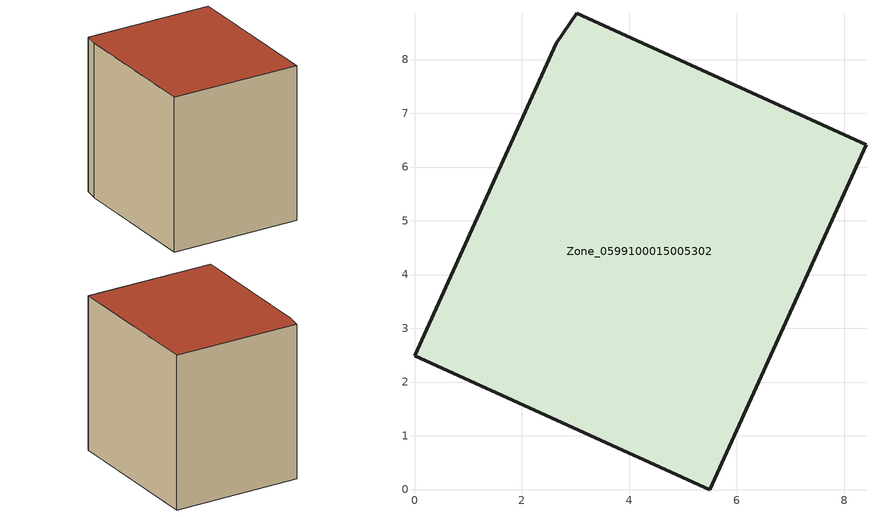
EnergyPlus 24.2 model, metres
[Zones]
Zone_0599100015005302
 floor ground (C_G): 2.63,8.3 3.02,8.86 8.4,6.42 5.49,0 0,2.49 z0.82
 wall outside (C_F): 0,2.49 5.49,0 8.4,6.42 3.02,8.86 2.63,8.3 0,2.49 z0.82:7.96
 roof outside (C_R): 3.02,8.86 2.63,8.3 0,2.49 5.49,0 8.4,6.42 z7.96
[BUILDING]
Pand.0599100015005302: North Axis=0; Terrain=City; Loads Convergence Tolerance Value=0.04; Temperature Convergence Tolerance Value=0.4; Solar Distribution=FullExterior; Maximum Number of Warmup Days=25; Minimum Number of Warmup Days=1
[Site:Location]
Rotterdam.The.Hague.AP_ZH_NLD Design_Conditions: Latitude=51.96; Longitude=4.45; Time Zone=1; Elevation=-4.5
[SITE:GROUNDTEMPERATURE:BUILDINGSURFACE]
18, 18, 18, 18, 18, 18, 18, 18, 18, 18, 18, 18
[MATERIAL] Thermal Absorptance=0.9; Solar Absorptance=0.7; Visible Absorptance=0.7
Name | Roughness | Thickness | Conductivity | Density | Specific Heat
G.TC.1965-1974 | MediumSmooth | 0.15 | 0.882353 | 540 | 1210
F.TC.1965-1974 | Rough | 0.3 | 0.697674 | 1920 | 840
R.TC.1965-1974 | MediumRough | 0.2 | 0.232558 | 1500 | 1000
[CONSTRUCTION]
C_G: G.TC.1965-1974
C_F: F.TC.1965-1974
C_R: R.TC.1965-1974
[ZONE]
Zone_0599100015005302: Type=1; Multiplier=1; Ceiling Height=Autocalculate; Volume=Autocalculate; Floor Area=autocalculate; Part of Total Floor Area=Yes
[ZONEINFILTRATION:DESIGNFLOWRATE]
Infil_Zone_0599100015005302: Zone or ZoneList or Space or SpaceList=Zone_0599100015005302; Schedule=AlwaysOn; Design Flow Rate Calculation Method=Flow/Area; Flow Rate per Floor Area=0.003; Constant Term Coefficient=1; Temperature Term Coefficient=0; Velocity Term Coefficient=0; Velocity Squared Term Coefficient=0
[HVACTEMPLATE:ZONE:IDEALLOADSAIRSYSTEM]
Zone_0599100015005302: Maximum Heating Supply Air Temperature=50; Minimum Cooling Supply Air Temperature=13; Maximum Heating Supply Air Humidity Ratio=0.0156; Minimum Cooling Supply Air Humidity Ratio=0.0077; Heating Limit=NoLimit; Cooling Limit=NoLimit; Dehumidification Control Type=ConstantSensibleHeatRatio; Cooling Sensible Heat Ratio=0.7; Dehumidification Setpoint=60; Humidification Control Type=None; Humidification Setpoint=30; Outdoor Air Method=None; Outdoor Air Flow Rate per Person=0.00944; Outdoor Air Flow Rate per Zone Floor Area=0; Outdoor Air Flow Rate per Zone=0; Demand Controlled Ventilation Type=None; Outdoor Air Economizer Type=NoEconomizer; Heat Recovery Type=None; Sensible Heat Recovery Effectiveness=0.7; Latent Heat Recovery Effectiveness=0.65
[ZONECONTROL:THERMOSTAT]
ThermostatControl_Zone_0599100015005302: Zone or ZoneList=Zone_0599100015005302; Control Type Schedule=DualSetpointControlType; Control 1=Thermostat_Zone_0599100015005302; Temperature Difference Between Cutout And Setpoint=0
[THERMOSTATSETPOINT:DUALSETPOINT]
Thermostat_Zone_0599100015005302: Heating Setpoint Temperature Schedule=HeatingSetpoint_Zone_0599100015005302; Cooling Setpoint Temperature Schedule=CoolingSetpoint_Zone_0599100015005302
[SCHEDULE:COMPACT]
HeatingSetpoint_Zone_0599100015005302: Through: 12/31, For: AllDays, Until: 24:00, 21
CoolingSetpoint_Zone_0599100015005302: Through: 12/31, For: AllDays, Until: 24:00, 24
DualSetpointControlType: Through: 12/31, For: AllDays, Until: 24:00, 4
AlwaysOn: Through: 12/31, For: AllDays, Until: 24:00, 1
